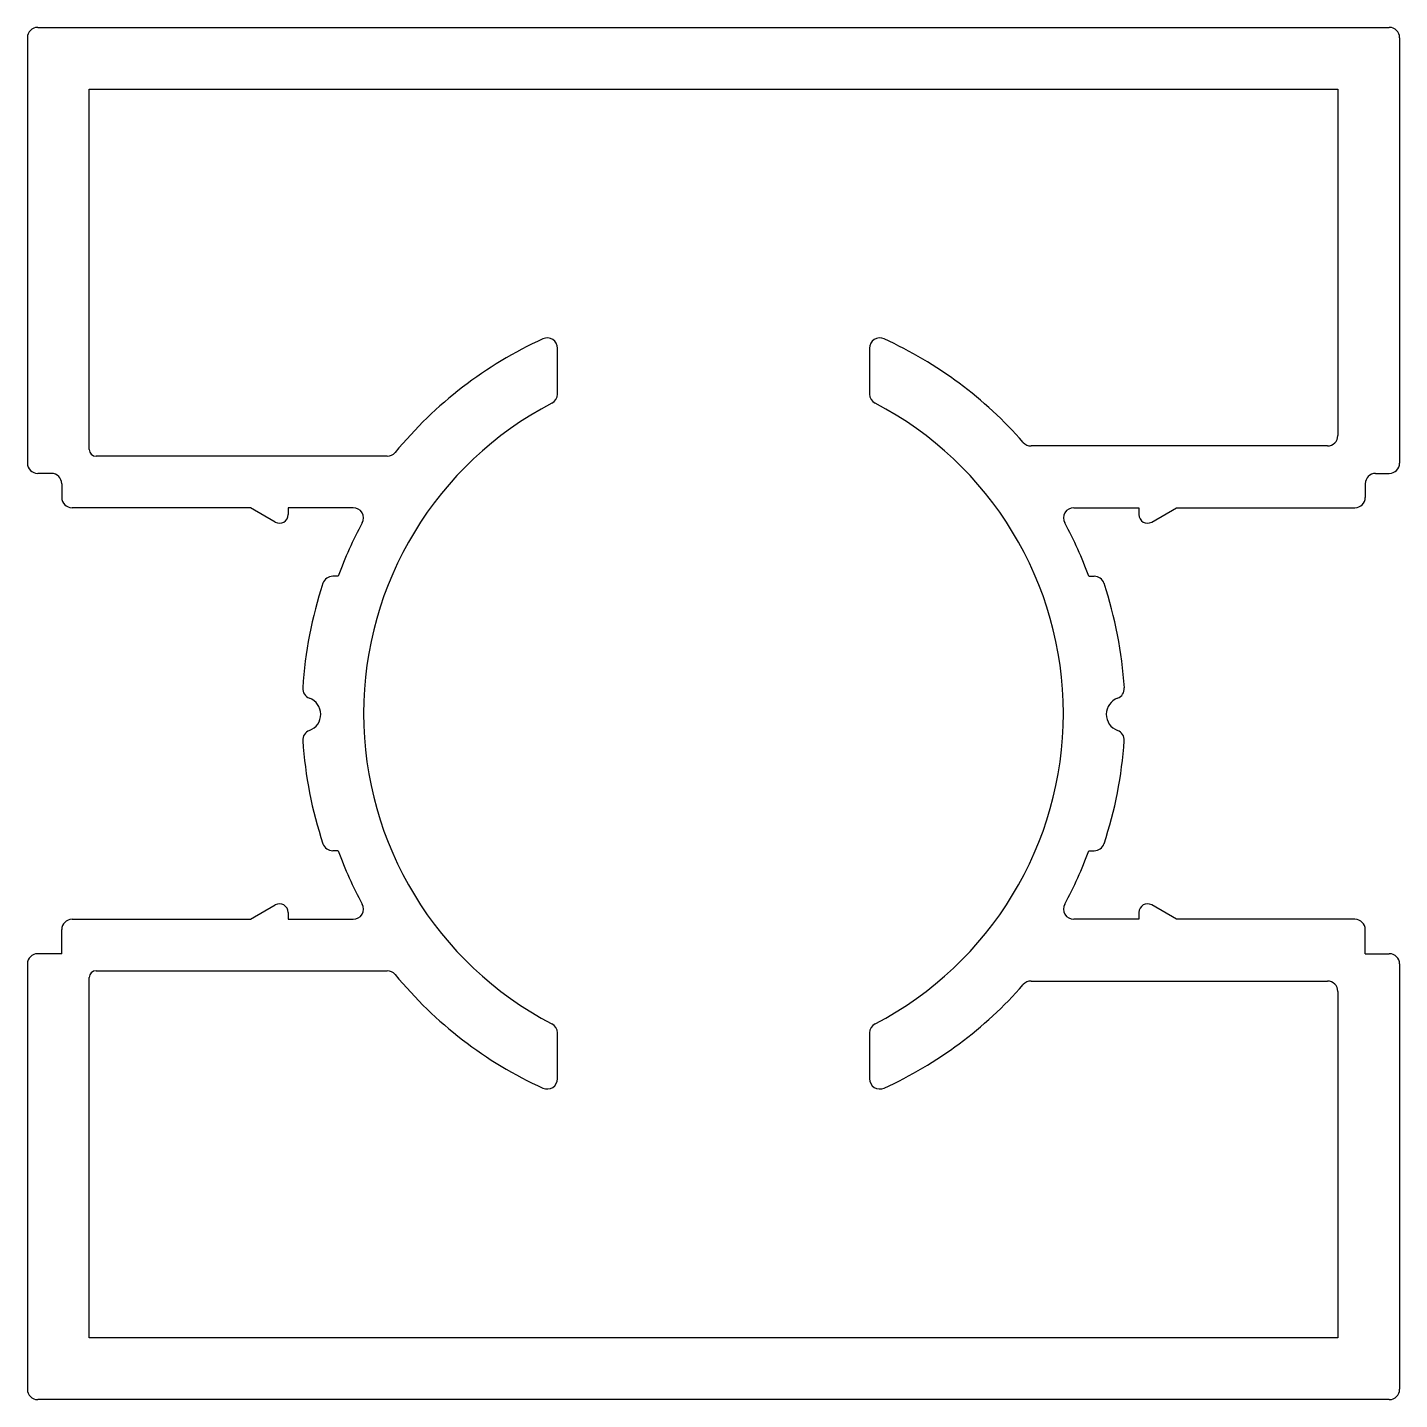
# Model space of a CAD drawing. Extents: x 389.4 to 429.4, y 662.1 to 702.1.
import ezdxf

# ---------------------------------------------------------------- set-up
doc = ezdxf.new("R2010")
doc.units = 0
doc.layers.get('0').update_dxf_attribs({"linetype": 'CONTINUOUS'})

msp = doc.modelspace()

# ---------------------------------------------------------------- linework, layer by layer
for p, q in [((389.713, 702.076), (429.113, 702.076)), ((389.413, 701.776), (389.413, 689.376)), ((429.413, 701.776), (429.413, 689.376)), ((391.213, 700.276), (427.613, 700.276)), ((391.213, 689.776), (391.213, 700.276)), ((427.613, 700.276), (427.613, 690.176)), ((404.863, 691.389), (404.863, 692.724)), ((413.963, 692.724), (413.963, 691.389)), ((427.313, 689.876), (418.669, 689.876)), ((399.902, 689.576), (391.413, 689.576)), ((390.113, 689.076), (389.713, 689.076)), ((428.713, 689.076), (429.113, 689.076)), ((390.413, 688.776), (390.413, 688.376)), ((428.413, 688.776), (428.413, 688.376)), ((395.913, 688.076), (390.713, 688.076)), ((396.638, 687.658), (395.913, 688.076)), ((397.013, 688.076), (397.013, 687.874)), ((398.91, 688.076), (397.013, 688.076)), ((419.916, 688.076), (421.813, 688.076)), ((421.813, 688.076), (421.813, 687.874)), ((422.188, 687.658), (422.913, 688.076)), ((422.913, 688.076), (428.113, 688.076)), ((398.471, 686.076), (398.313, 686.076)), ((420.355, 686.076), (420.512, 686.076)), ((398.471, 678.076), (398.313, 678.076)), ((420.355, 678.076), (420.512, 678.076)), ((395.913, 676.076), (396.638, 676.495)), ((422.913, 676.076), (422.188, 676.495)), ((390.713, 676.076), (395.913, 676.076)), ((397.013, 676.278), (397.013, 676.076)), ((397.013, 676.076), (398.91, 676.076)), ((421.813, 676.076), (419.916, 676.076)), ((421.813, 676.278), (421.813, 676.076)), ((428.113, 676.076), (422.913, 676.076)), ((390.413, 675.074), (390.413, 675.776)), ((428.413, 675.074), (428.413, 675.776)), ((390.413, 675.074), (389.713, 675.074)), ((428.413, 675.074), (429.113, 675.074)), ((389.413, 674.774), (389.413, 662.376)), ((391.413, 674.576), (399.902, 674.576)), ((429.413, 674.774), (429.413, 662.376)), ((391.213, 663.876), (391.213, 674.376)), ((418.669, 674.276), (427.313, 674.276)), ((427.613, 673.976), (427.613, 663.876)), ((404.863, 671.429), (404.863, 672.763)), ((413.963, 672.763), (413.963, 671.429)), ((427.613, 663.876), (391.213, 663.876)), ((429.113, 662.076), (389.713, 662.076))]:
    msp.add_line(p, q)
for centre, radius, start, end in [((389.713, 701.776), 0.3, 90, 180), ((429.113, 701.776), 0.3, 0, 90), ((409.413, 682.076), 12, 114.4897, 140.6433), ((404.563, 692.724), 0.3, 360, 114.4897), ((414.263, 692.724), 0.3, 65.5103, 180), ((409.413, 682.076), 12, 41.1884, 65.5103), ((404.563, 691.389), 0.3, 297.5101, 360), ((414.263, 691.389), 0.3, 180, 242.4899), ((409.413, 682.076), 10.2, 117.5101, 242.4899), ((409.413, 682.076), 10.2, 297.5101, 62.4899), ((427.313, 690.176), 0.3, 270, 0), ((391.413, 689.776), 0.2, 180, 270), ((399.902, 689.876), 0.3, 270, 320.6433), ((418.669, 690.176), 0.3, 221.1884, 270), ((389.713, 689.376), 0.3, 180, 270), ((429.113, 689.376), 0.3, 270, 0), ((390.113, 688.776), 0.3, 0, 90), ((428.713, 688.776), 0.3, 90, 180), ((390.713, 688.376), 0.3, 180, 270), ((398.91, 687.776), 0.3, 331.5112, 90), ((419.916, 687.776), 0.3, 90, 208.4888), ((428.113, 688.376), 0.3, 270, 0), ((396.763, 687.874), 0.25, 240, 0), ((409.413, 682.076), 11.65, 151.5112, 159.919), ((409.413, 682.076), 11.65, 20.081, 28.4888), ((422.063, 687.874), 0.25, 180, 300), ((398.313, 685.776), 0.3, 90, 161.5644), ((420.512, 685.776), 0.3, 18.4356, 90), ((409.413, 682.076), 12, 161.5644, 176.4245), ((409.413, 682.076), 12, 3.5755, 18.4356), ((397.736, 682.806), 0.3, 176.4245, 250.12), ((421.09, 682.806), 0.3, 289.88, 3.5755), ((397.464, 682.054), 0.5, 290.0973, 70.12), ((421.362, 682.054), 0.5, 109.88, 249.9027), ((397.738, 681.302), 0.3, 110.0973, 183.7929), ((409.413, 682.076), 12, 183.7929, 198.4356), ((409.413, 682.076), 12, 341.5644, 356.2071), ((421.087, 681.302), 0.3, 356.2071, 69.9027), ((398.313, 678.376), 0.3, 198.4356, 270), ((409.413, 682.076), 11.65, 200.081, 208.4888), ((409.413, 682.076), 11.65, 331.5112, 339.919), ((420.512, 678.376), 0.3, 270, 341.5644), ((396.763, 676.278), 0.25, 0, 120), ((398.91, 676.376), 0.3, 270, 28.4888), ((419.916, 676.376), 0.3, 151.5112, 270), ((422.063, 676.278), 0.25, 60, 180), ((390.713, 675.776), 0.3, 90, 180), ((428.113, 675.776), 0.3, 0, 90), ((389.713, 674.774), 0.3, 90, 180), ((429.113, 674.774), 0.3, 0, 90), ((391.413, 674.376), 0.2, 90, 180), ((399.902, 674.276), 0.3, 39.3567, 90), ((409.413, 682.076), 12, 219.3567, 245.5103), ((409.413, 682.076), 12, 294.4897, 318.8116), ((418.669, 673.976), 0.3, 90, 138.8116), ((427.313, 673.976), 0.3, 0, 90), ((404.563, 672.763), 0.3, 0, 62.4899), ((414.263, 672.763), 0.3, 117.5101, 180), ((404.563, 671.429), 0.3, 245.5103, 0), ((414.263, 671.429), 0.3, 180, 294.4897), ((389.713, 662.376), 0.3, 180, 270), ((429.113, 662.376), 0.3, 270, 0)]:
    msp.add_arc(centre, radius, start, end)

doc.saveas('drawing.dxf')
